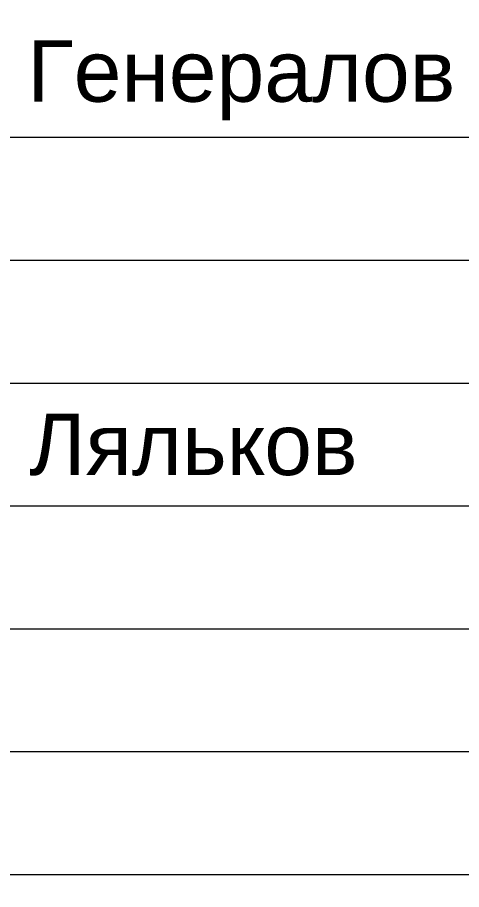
# Model space of a CAD drawing. Header units: metres. Extents: x -163 to 308, y -116 to 9.
# Drawn here: x 218.296 to 220.104, y -104.022 to -100.474 of the extents above; entities that cross this region are included whole.
import ezdxf
from ezdxf.enums import TextEntityAlignment as Align

# ---------------------------------------------------------------- set-up
doc = ezdxf.new("R2010")
doc.units = ezdxf.units.M
doc.header["$MEASUREMENT"] = 0
doc.styles.add('Style-Arial', font='arial.ttf')

# ---------------------------------------------------------------- blocks, each defined once
blk = doc.blocks.new('*U293')
at = {"color": 7, "linetype": 'Continuous', "lineweight": 0}
for p, q in [((10.0128, -17.5), (16.5128, -17.5)), ((10.0128, -18), (16.5128, -18)), ((10.0128, -18.5), (16.5128, -18.5)), ((10.0128, -19), (16.5128, -19)), ((10.0128, -19.5), (16.5128, -19.5))]:
    blk.add_line(p, q, dxfattribs=at)
at = {"color": 7, "linetype": 'Continuous', "lineweight": 13}
blk.add_line((0.0128, -20), (28.5128, -20), dxfattribs=at)
at = {"color": 7, "linetype": 'Continuous', "lineweight": 0, "flags": 128}
blk.add_lwpolyline([(29.0128, 20.5), (-28.9872, 20.5), (-28.9872, -20.5), (29.0128, -20.5), (29.0128, 20.5)], close=True, dxfattribs=at)

msp = doc.modelspace()

# ---------------------------------------------------------------- linework, layer by layer
at = {"color": 1, "linetype": 'Continuous', "lineweight": 30}
msp.add_3dface([(161.44908878, -51.09724176), (254.12451926, -51.09724176), (254.12451926, -116.09375825), (161.44908878, -116.09375825)], dxfattribs=at)

# ---------------------------------------------------------------- block references
at = {"color": 7, "linetype": 'Continuous', "lineweight": 13}
msp.add_blockref('*U293', (206.2324938, -83.46133924), dxfattribs=at)

# ---------------------------------------------------------------- texts
at = {"color": 7, "linetype": 'Continuous', "lineweight": 0, "style": 'Style-Arial'}
msp.add_text('Генералов', height=0.25, dxfattribs=at).set_placement((219.2072815, -100.56687469), align=Align.TOP_CENTER)
at = {"color": 7, "lineweight": 13, "style": 'Style-Arial'}
msp.add_text('Ляльков', height=0.25, dxfattribs=at).set_placement((218.34402852, -102.08578255), align=Align.TOP_LEFT)

doc.saveas('drawing.dxf')
